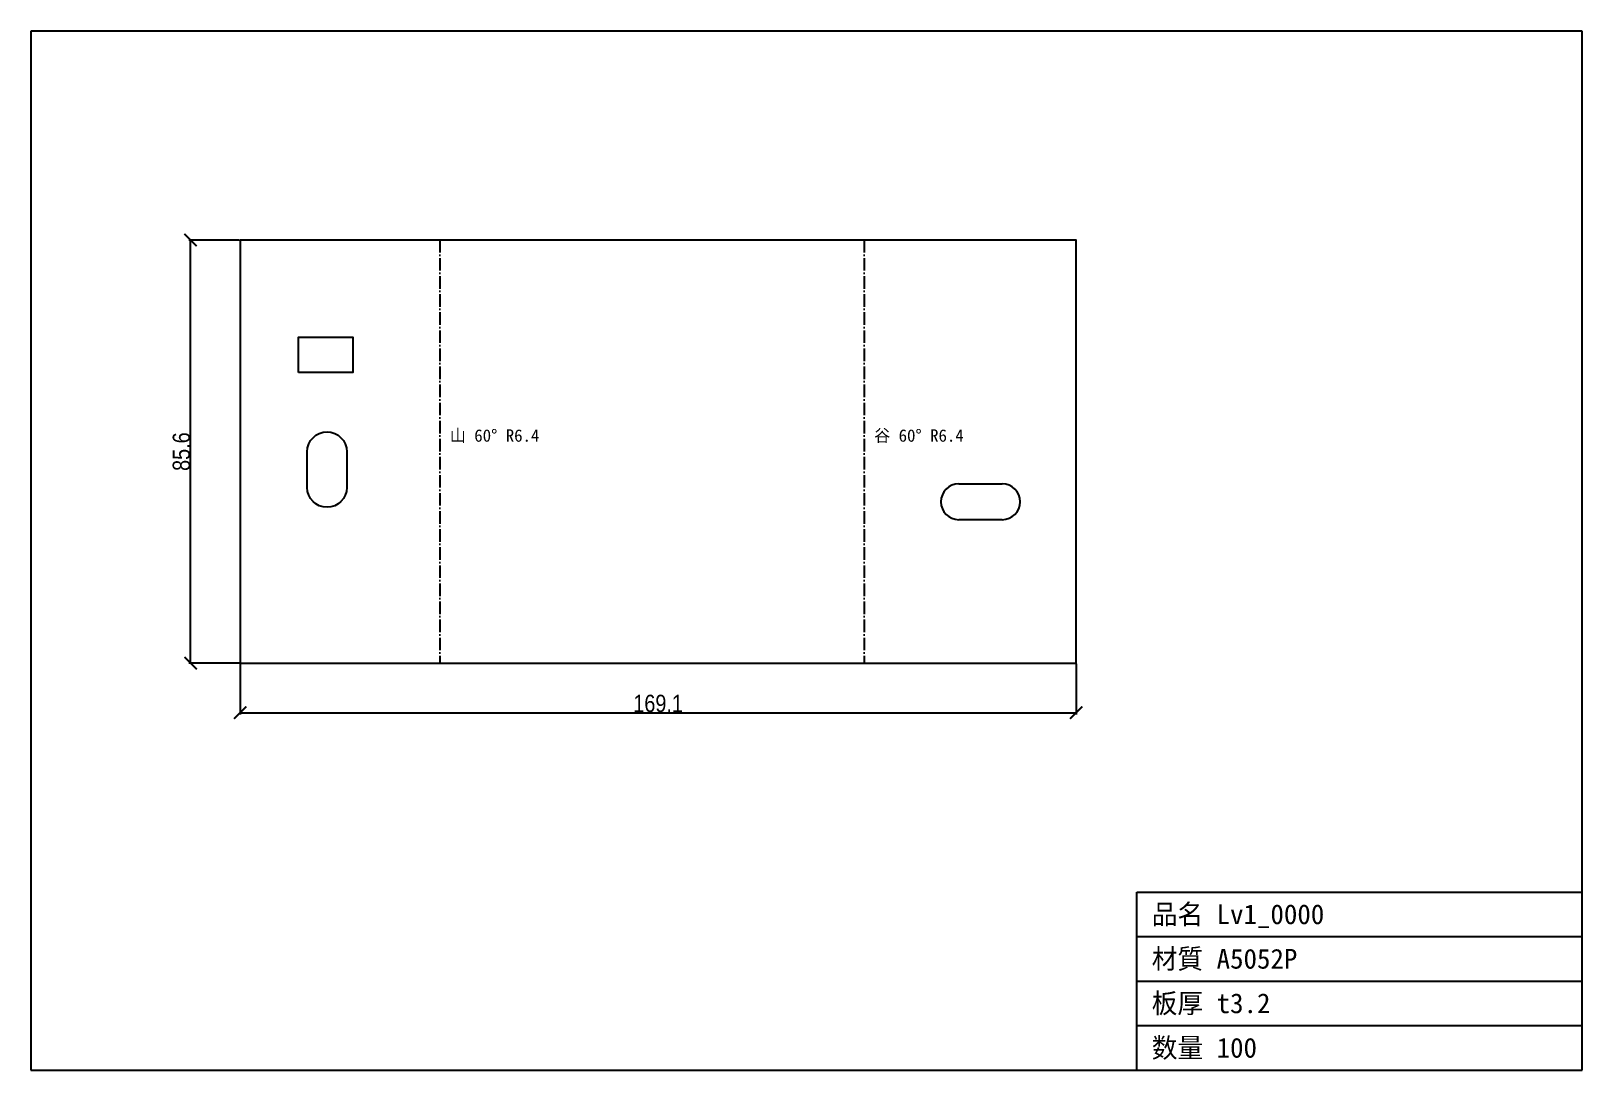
# Model space of a CAD drawing. Header units: millimetres. Extents: x -42 to 271, y -82 to 128.
import ezdxf

# ---------------------------------------------------------------- set-up
doc = ezdxf.new("R2010")
doc.units = ezdxf.units.MM
doc.linetypes.add('DASHDOT', pattern=[3.556, 2.54, -0.508, 0, -0.508])
for name, color, linetype in [('13', 7, 'Continuous'), ('2', 7, 'Continuous'), ('3', 7, 'Continuous'), ('4', 7, 'Continuous'), ('6', 7, 'Continuous')]:
    doc.layers.add(name, color=color, linetype=linetype)
doc.styles.add('OpenSansCondensed-Light', font='OpenSansCondensed-Light.ttf')
doc.dimstyles.new('EZDXF', dxfattribs={"dimtxt": 0.25, "dimasz": 0.175, "dimexe": 0.375, "dimexo": 0.125, "dimgap": 0.1, "dimtad": 1, "dimlfac": 100, "dimzin": 12, "dimdsep": 46, "dimtxsty": 'OpenSansCondensed-Light', "dimblk": 'ARCHTICK', "dimcen": 2.5, "dimazin": 3, "dimtfac": 0.5, "dimtmove": 2, "dimatfit": 3})

# ---------------------------------------------------------------- blocks, each defined once
blk = doc.blocks.new('_ARCHTICK')
at = {"color": 0, "linetype": 'BYBLOCK', "const_width": 0.15}
blk.add_lwpolyline([(-0.5, -0.5), (0.5, 0.5)], dxfattribs=at)

msp = doc.modelspace()

# ---------------------------------------------------------------- linework, layer by layer
at = {"layer": '13', "color": 7, "linetype": 'CONTINUOUS'}
for p, q in [((145.34, 36.3), (154.11, 36.3)), ((154.11, 29.03), (145.34, 29.03))]:
    msp.add_line(p, q, dxfattribs=at)
for points in [[(0, 85.59), (0, 0), (169.06, 0), (169.06, 85.59)], [(11.84, 58.82), (11.84, 65.96), (22.83, 65.96), (22.83, 58.82)]]:
    msp.add_lwpolyline(points, close=True, dxfattribs=at)
msp.add_lwpolyline([(13.58, 35.54), (13.58, 42.78, -1), (21.58, 42.78), (21.58, 35.54, -1)], format="xyb", close=True, dxfattribs=at)
for centre, start, end in [((145.34, 32.66), 90, -90), ((154.11, 32.66), -90, 90)]:
    msp.add_arc(centre, 3.63, start, end, dxfattribs=at)
at = {"layer": '2', "color": 7, "linetype": 'CONTINUOUS'}
for p, q in [((271.33, 127.86), (-42.27, 127.86)), ((-42.27, 127.86), (-42.27, -82.27)), ((271.33, -82.27), (271.33, 127.86)), ((181.33, -82.27), (181.33, -46.27)), ((181.33, -46.27), (271.33, -46.27)), ((181.33, -55.27), (271.33, -55.27)), ((181.33, -64.27), (271.33, -64.27)), ((181.33, -73.27), (271.33, -73.27)), ((-42.27, -82.27), (271.33, -82.27))]:
    msp.add_line(p, q, dxfattribs=at)
at = {"layer": '3', "color": 4, "linetype": 'DASHDOT'}
for p, q in [((40.41, 85.59), (40.41, 0)), ((126.21, 85.59), (126.21, 0))]:
    msp.add_line(p, q, dxfattribs=at)

# ---------------------------------------------------------------- texts
at = {"layer": '6', "color": 2}
for s, height, p in [('山 60° R6.4', 2.5, (42.41, 44.8)), ('谷 60° R6.4', 2.5, (128.21, 44.8)), ('品名 Lv1_0000', 4, (184.33, -52.77)), ('材質 A5052P', 4, (184.33, -61.77)), ('板厚 t3.2', 4, (184.33, -70.77)), ('数量 100', 4, (184.33, -79.77))]:
    msp.add_text(s, height=height, dxfattribs=at).set_placement(p)

# ---------------------------------------------------------------- dimensions: what is measured, and where the dimension line sits
at = {"layer": '4', "color": 2}
msp.add_linear_dim(base=(-10, 0), p1=(0, 0), p2=(0, 85.59), angle=90, dimstyle='EZDXF', override={"dimtxt": 3.5, "dimasz": 2.5, "dimdec": 1, "dimlfac": 1}, dxfattribs=at).render()
msp.add_linear_dim(base=(0, -10), p1=(0, 0), p2=(169.06, 0), dimstyle='EZDXF', override={"dimtxt": 3.5, "dimasz": 2.5, "dimdec": 1, "dimlfac": 1}, dxfattribs=at).render()

doc.saveas('drawing.dxf')
